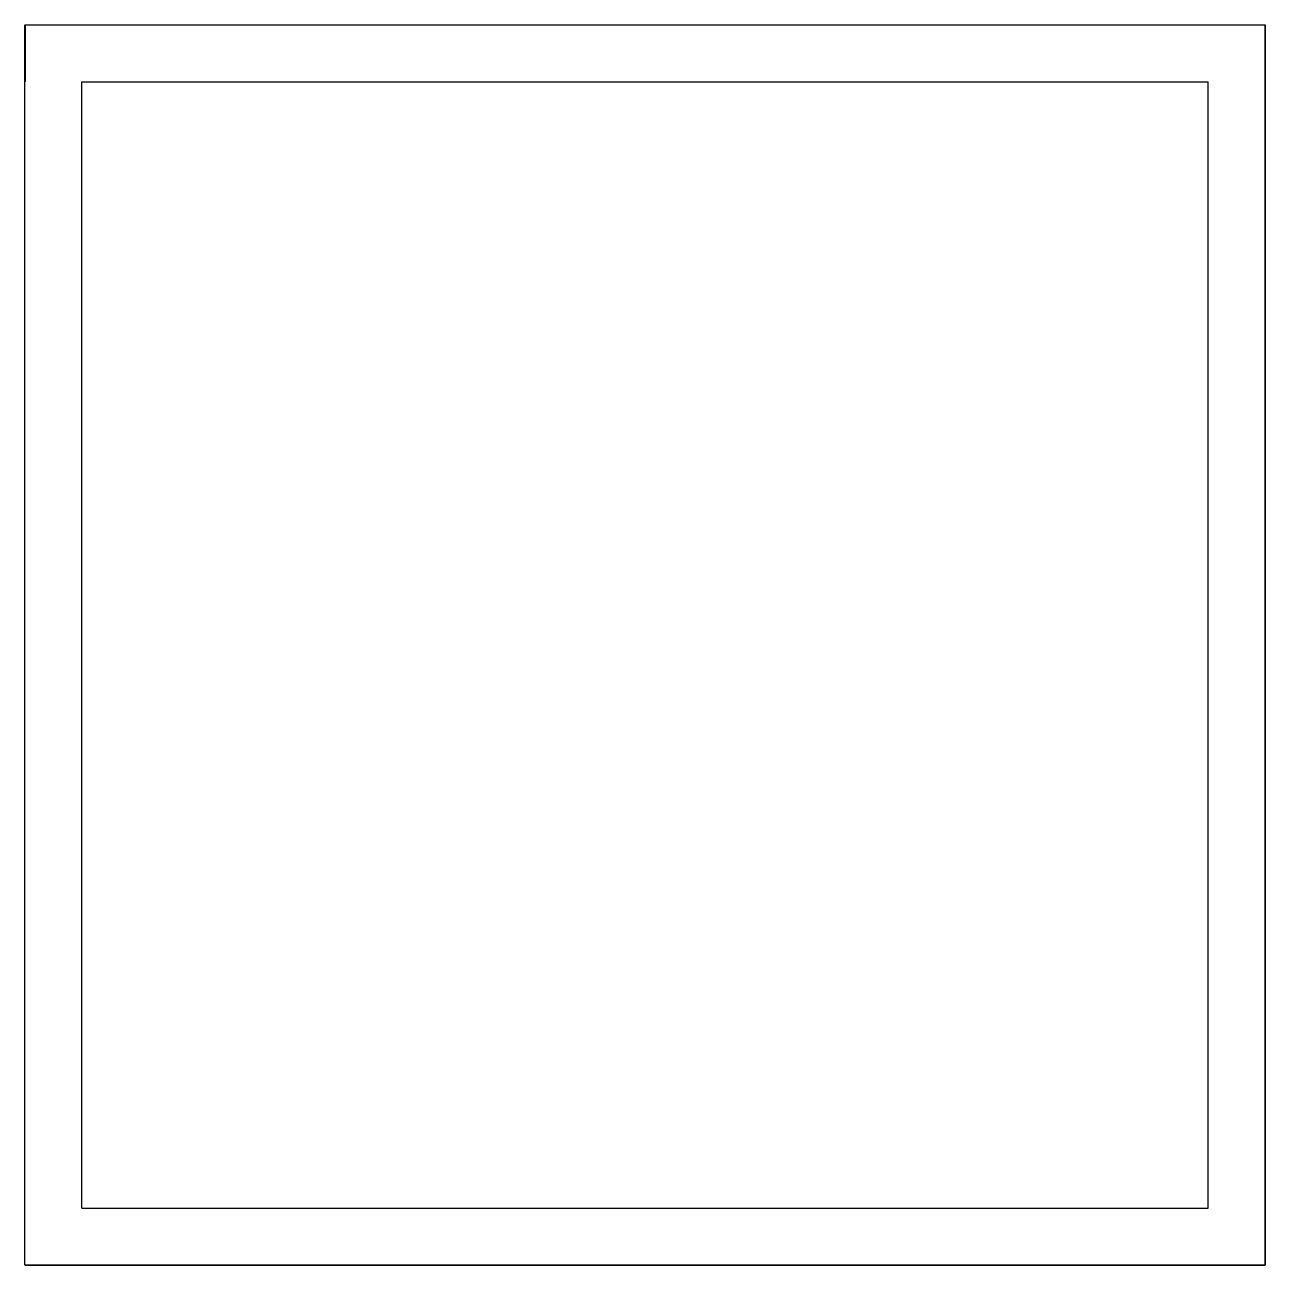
# Model space of a CAD drawing. Header units: millimetres. Extents: x 14.24 to 19.24, y 8.47 to 13.47.
import ezdxf

# ---------------------------------------------------------------- set-up
doc = ezdxf.new("R2010")
doc.units = ezdxf.units.MM
doc.header["$MEASUREMENT"] = 0

msp = doc.modelspace()

# ---------------------------------------------------------------- linework, layer by layer
for p, q in [((14.2367, 8.4715), (14.2367, 13.4715)), ((14.2379, 13.4715), (19.2379, 13.4715)), ((14.2379, 13.4715), (14.2379, 13.4715)), ((14.2379, 13.4715), (19.2379, 13.4715)), ((14.2379, 13.4715), (19.2379, 13.4715)), ((14.2379, 13.4715), (14.2379, 13.2415)), ((19.2379, 13.4715), (19.2379, 8.4715)), ((19.2379, 8.4715), (19.2379, 13.4715)), ((19.2379, 8.4715), (19.2379, 13.4715)), ((14.4667, 8.7015), (14.4667, 13.2415)), ((14.4667, 13.2415), (19.0079, 13.2415)), ((19.0079, 8.7015), (19.0079, 13.2415)), ((14.4667, 8.7015), (19.0079, 8.7015)), ((19.2379, 8.4715), (14.2379, 8.4715)), ((14.2379, 8.4715), (19.2379, 8.4715)), ((14.2379, 8.4715), (19.2379, 8.4715))]:
    msp.add_line(p, q)

doc.saveas('drawing.dxf')
